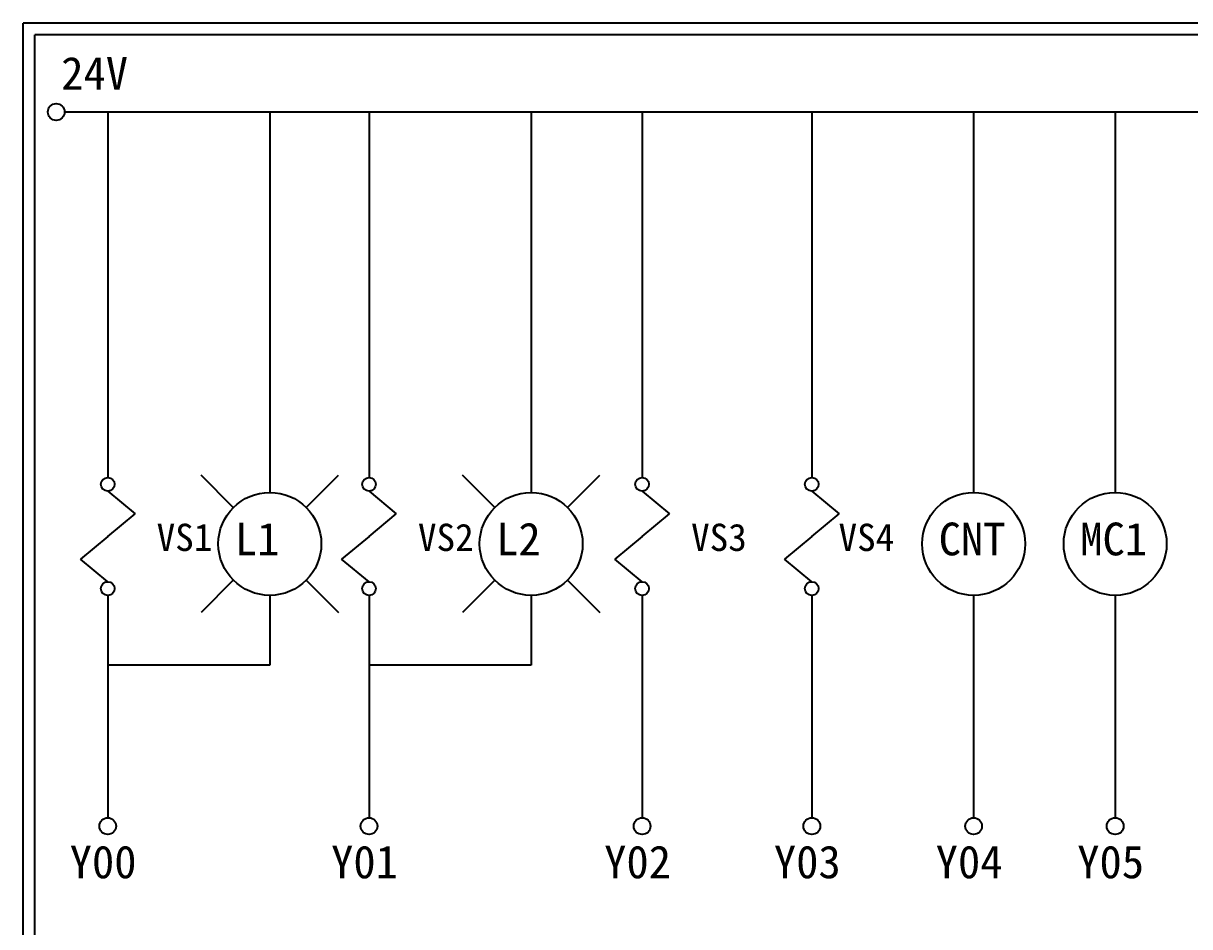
# Model space of a CAD drawing. Extents: x 926 to 1213, y 3 to 207.
# Drawn here: x 925.7 to 1054, y 107.6 to 207 of the extents above; entities that cross this region are included whole.
import ezdxf

# ---------------------------------------------------------------- set-up
doc = ezdxf.new("R2010")
doc.units = 0
doc.layers.add('圖框層', color=7, linetype='CONTINUOUS')
doc.layers.add('標尺寸層', color=3, linetype='CONTINUOUS')
doc.styles.add('STSL', font='KAIU.TTF')

msp = doc.modelspace()

# ---------------------------------------------------------------- linework, layer by layer
at = {"layer": '圖框層', "color": 7}
for p, q in [((1212.74, 206.97), (925.74, 206.97)), ((925.74, 3), (925.74, 206.97)), ((1211.49, 205.72), (926.99, 205.72)), ((926.99, 4.25), (926.99, 205.72))]:
    msp.add_line(p, q, dxfattribs=at)
at = {"layer": '標尺寸層', "color": 7}
for p, q in [((930.28, 197.22), (1207.88, 197.22)), ((935.02, 197.22), (935.02, 157.03)), ((952.84, 197.22), (952.84, 155.39)), ((963.75, 197.22), (963.75, 157.03)), ((981.57, 197.22), (981.57, 155.39)), ((993.77, 197.22), (993.77, 157.03)), ((1012.43, 197.22), (1012.43, 157.03)), ((1030.22, 197.22), (1030.22, 155.39)), ((1045.78, 197.22), (1045.78, 155.39)), ((948.83, 153.73), (945.3, 157.27)), ((956.84, 153.73), (960.38, 157.27)), ((977.57, 153.73), (974.03, 157.27)), ((985.57, 153.73), (989.11, 157.27)), ((935.02, 155.53), (938.02, 153.04)), ((963.75, 155.53), (966.75, 153.04)), ((993.77, 155.53), (996.78, 153.04)), ((1012.43, 155.53), (1015.43, 153.04)), ((935.02, 150.55), (938.02, 153.04)), ((963.75, 150.55), (966.75, 153.04)), ((993.77, 150.55), (996.78, 153.04)), ((1012.43, 150.55), (1015.43, 153.04)), ((935.02, 150.55), (932.01, 148.06)), ((963.75, 150.55), (960.74, 148.06)), ((993.77, 150.55), (990.77, 148.06)), ((1012.43, 150.55), (1009.42, 148.06)), ((935.02, 145.57), (932.01, 148.06)), ((963.75, 145.57), (960.74, 148.06)), ((993.77, 145.57), (990.77, 148.06)), ((1012.43, 145.57), (1009.42, 148.06)), ((948.83, 145.73), (945.3, 142.19)), ((956.84, 145.73), (960.38, 142.19)), ((977.57, 145.73), (974.03, 142.19)), ((985.57, 145.73), (989.11, 142.19)), ((935.02, 144.07), (935.02, 119.62)), ((952.84, 144.07), (952.84, 136.39)), ((963.75, 144.07), (963.75, 119.62)), ((981.57, 144.07), (981.57, 136.39)), ((993.77, 144.07), (993.77, 119.62)), ((1012.43, 144.07), (1012.43, 119.62)), ((1030.22, 144.07), (1030.22, 119.62)), ((1045.78, 144.07), (1045.78, 119.62)), ((952.84, 136.39), (935.02, 136.39)), ((981.57, 136.39), (963.75, 136.39))]:
    msp.add_line(p, q, dxfattribs=at)
for centre, radius in [((929.36, 197.22), 0.92), ((935.02, 156.28), 0.751), ((963.75, 156.28), 0.751), ((993.77, 156.28), 0.751), ((1012.43, 156.28), 0.751), ((952.84, 149.73), 5.66), ((981.57, 149.73), 5.66), ((1030.22, 149.73), 5.66), ((1045.78, 149.73), 5.66), ((935.02, 144.82), 0.751), ((963.75, 144.82), 0.751), ((993.77, 144.82), 0.751), ((1012.43, 144.82), 0.751), ((935.02, 118.7), 0.92), ((963.75, 118.7), 0.92), ((993.77, 118.7), 0.92), ((1012.43, 118.7), 0.92), ((1030.22, 118.7), 0.92), ((1045.78, 118.7), 0.92)]:
    msp.add_circle(centre, radius, dxfattribs=at)

# ---------------------------------------------------------------- texts
at = {"layer": '圖框層', "color": 4, "style": 'STSL'}
for s, height, p in [('24V', 3.6, (929.91, 199.68)), ('VS1', 3, (940.4, 148.95)), ('L1', 3.6, (948.99, 148.47)), ('VS2', 3, (969.13, 148.95)), ('L2', 3.6, (977.72, 148.47)), ('VS3', 3, (999.16, 148.95)), ('VS4', 3, (1015.37, 148.95)), ('CNT', 3.6, (1026.38, 148.47)), ('MC1', 3.6, (1041.94, 148.47)), ('Y00', 3.6, (930.84, 112.96)), ('Y01', 3.6, (959.58, 112.96)), ('Y02', 3.6, (989.6, 112.96)), ('Y03', 3.6, (1008.26, 112.96)), ('Y04', 3.6, (1026.05, 112.96)), ('Y05', 3.6, (1041.61, 112.96))]:
    msp.add_text(s, height=height, dxfattribs=at).set_placement(p)

doc.saveas('drawing.dxf')
